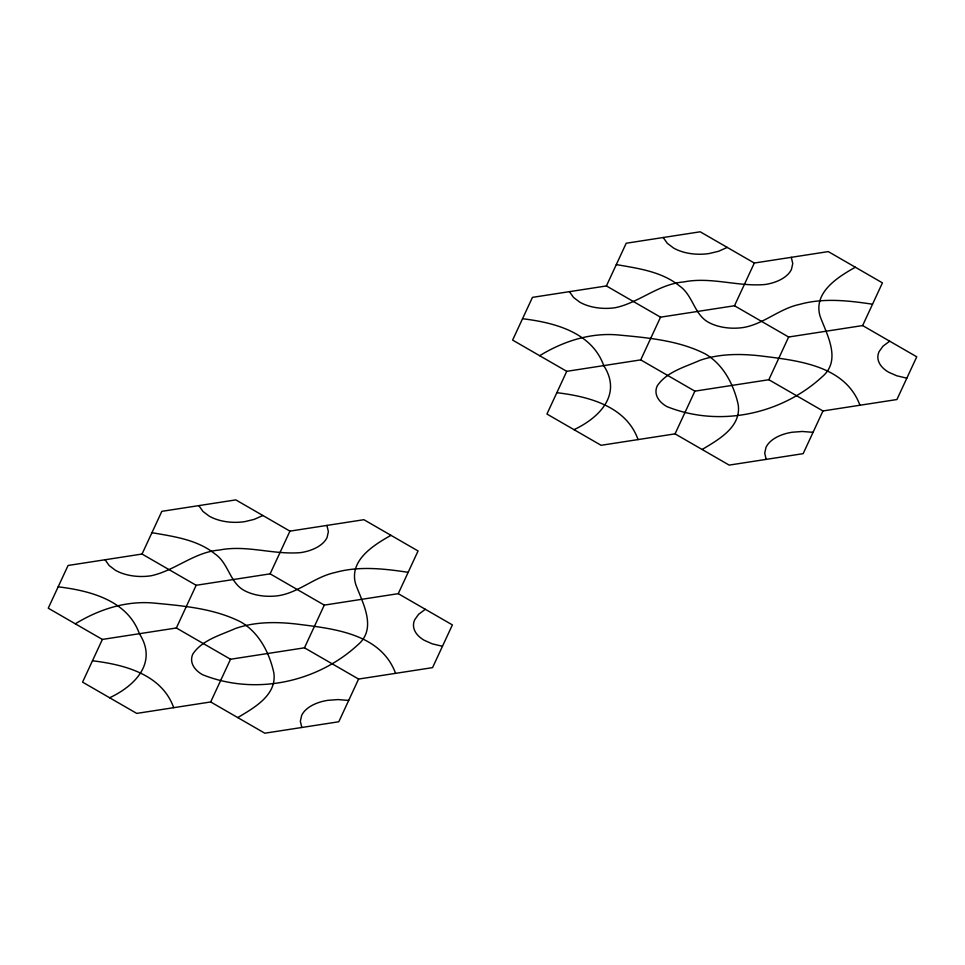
<?xml version="1.0" encoding="UTF-8"?>
<svg xmlns="http://www.w3.org/2000/svg" width="965" height="965" viewBox="0 0 965 965"><rect width="100%" height="100%" fill="white"/><g stroke="black" fill="none" stroke-linecap="round" stroke-linejoin="round"><path stroke-width="1.45" d="M102.374 639.433L82.568 682.134L136.728 713.4L210.684 701.965L264.808 733.207L338.799 721.76L358.594 679.058L432.549 667.635L452.38 624.91L398.256 593.668L324.276 605.115L270.116 573.849L196.16 585.285L142.036 554.043L68.081 565.466L48.25 608.191L102.374 639.433L176.366 627.986L230.514 659.252L304.47 647.817L358.594 679.058M142.036 554.043L161.843 511.341L235.822 499.894L289.946 531.136L363.901 519.701L418.062 550.967L398.256 593.668M176.366 627.986L196.16 585.285M270.116 573.849L289.946 531.136M210.684 701.965L230.514 659.252M304.47 647.817L324.276 605.115M566.745 371.332L546.938 414.033L601.099 445.299L675.054 433.864L729.178 465.106L803.157 453.659L822.964 410.957L896.919 399.534L916.75 356.809L862.626 325.567L788.634 337.014L734.486 305.748L660.53 317.183L606.406 285.942L532.451 297.365L512.62 340.09L566.745 371.332L640.724 359.885L694.884 391.151L768.84 379.715L822.964 410.957M606.406 285.942L626.201 243.24L700.192 231.793L754.316 263.035L828.272 251.6L882.432 282.866L862.626 325.567M640.724 359.885L660.53 317.183M675.054 433.864L694.884 391.151M734.486 305.748L754.316 263.035M768.84 379.715L788.634 337.014M425.312 609.301L418.641 614.271L414.745 619.687A37.068 21.399 0 0 0 424.323 640.326L432.38 643.884L442.465 646.273M889.67 341.2L883.011 346.17L879.115 351.586A37.068 21.399 0 0 0 888.681 372.225L896.75 375.783L906.835 378.171M109.648 697.767C135.257 685.705 157.934 662.497 139.382 633.716C127.404 600.17 89.733 590.628 58.165 586.829M390.982 535.334C373.479 545.141 348.63 560.556 355.723 584.38C362.671 603.089 377.448 628.468 357.726 644.958C316.532 682.822 254.543 695.632 202.445 674.656A37.068 21.399 0 0 1 192.855 654.017C202.276 639.843 220.623 635.139 235.436 628.492C255.001 621.677 276.123 621.701 296.484 624.041C332.913 628.625 380.729 633.209 395.578 673.341M574.018 429.666C599.627 417.604 622.304 394.395 603.74 365.614C591.762 332.069 554.103 322.527 522.535 318.727M855.352 267.233C837.849 277.039 813 292.455 820.093 316.279C827.041 334.988 841.818 360.367 822.096 376.857C780.902 414.721 718.913 427.531 666.815 406.555A37.068 21.399 0 0 1 657.225 385.916C666.646 371.742 684.993 367.038 699.806 360.391C719.371 353.576 740.493 353.6 760.854 355.94C797.283 360.524 845.099 365.108 859.948 405.24M237.752 717.586C253.867 707.912 277.052 695.222 273.855 672.931C269.512 652.955 259.103 632.57 240.876 622.003C213.735 608.24 182.494 605.779 152.651 602.956C125.317 600.785 98.43 609.627 75.33 623.8M702.122 449.485C718.237 439.811 741.422 427.121 738.225 404.83C733.883 384.854 723.473 364.468 705.246 353.902C678.106 340.138 646.864 337.678 617.021 334.855C589.687 332.684 562.788 341.526 539.688 355.699M727.248 247.414L718.623 251.262L709.251 253.518A37.068 21.399 0 0 1 673.498 247.993L667.334 243.337L663.196 237.511M262.878 515.515L254.253 519.363L244.881 521.619A37.068 21.399 0 0 1 209.128 516.094L202.964 511.438L198.826 505.612M813.061 432.32L802.265 431.476L792.193 432.236A37.068 21.399 0 0 0 766.017 447.338L764.714 453.152L766.174 459.388M348.691 700.421L337.895 699.577L327.823 700.337A37.068 21.399 0 0 0 301.647 715.439L300.344 721.253L301.804 727.489M872.517 304.216C848.476 300.598 823.422 297.727 799.635 304.385C779.491 308.583 763.798 323.963 743.581 327.473A37.068 21.399 0 0 1 707.827 321.948C693.944 313.782 692.725 294.795 679.276 285.773C661.556 271.467 638.022 268.403 616.309 264.579M408.147 572.317C384.106 568.699 359.052 565.828 335.265 572.486C315.121 576.684 299.427 592.064 279.211 595.574A37.068 21.399 0 0 1 243.457 590.049C229.573 581.883 228.355 562.897 214.906 553.874C197.186 539.568 173.652 536.504 151.939 532.68M556.853 392.683C588.433 396.482 626.092 406.024 638.07 439.57M92.483 660.784C124.063 664.583 161.722 674.125 173.7 707.671M569.422 291.659L573.56 297.473L579.724 302.129A37.08 21.411 0 0 0 615.477 307.666C639.421 302.515 658.673 283.939 683.811 281.937C711.048 276.497 738.129 286.967 765.281 284.482A37.068 21.399 0 0 0 791.457 269.38L792.76 263.566L791.3 257.329M105.052 559.76L109.19 565.574L115.354 570.231A37.08 21.411 0 0 0 151.107 575.767C175.051 570.617 194.303 552.04 219.441 550.038C246.69 544.598 273.758 555.068 300.911 552.583A37.068 21.399 0 0 0 327.087 537.481L328.389 531.667L326.93 525.43"/></g></svg>
